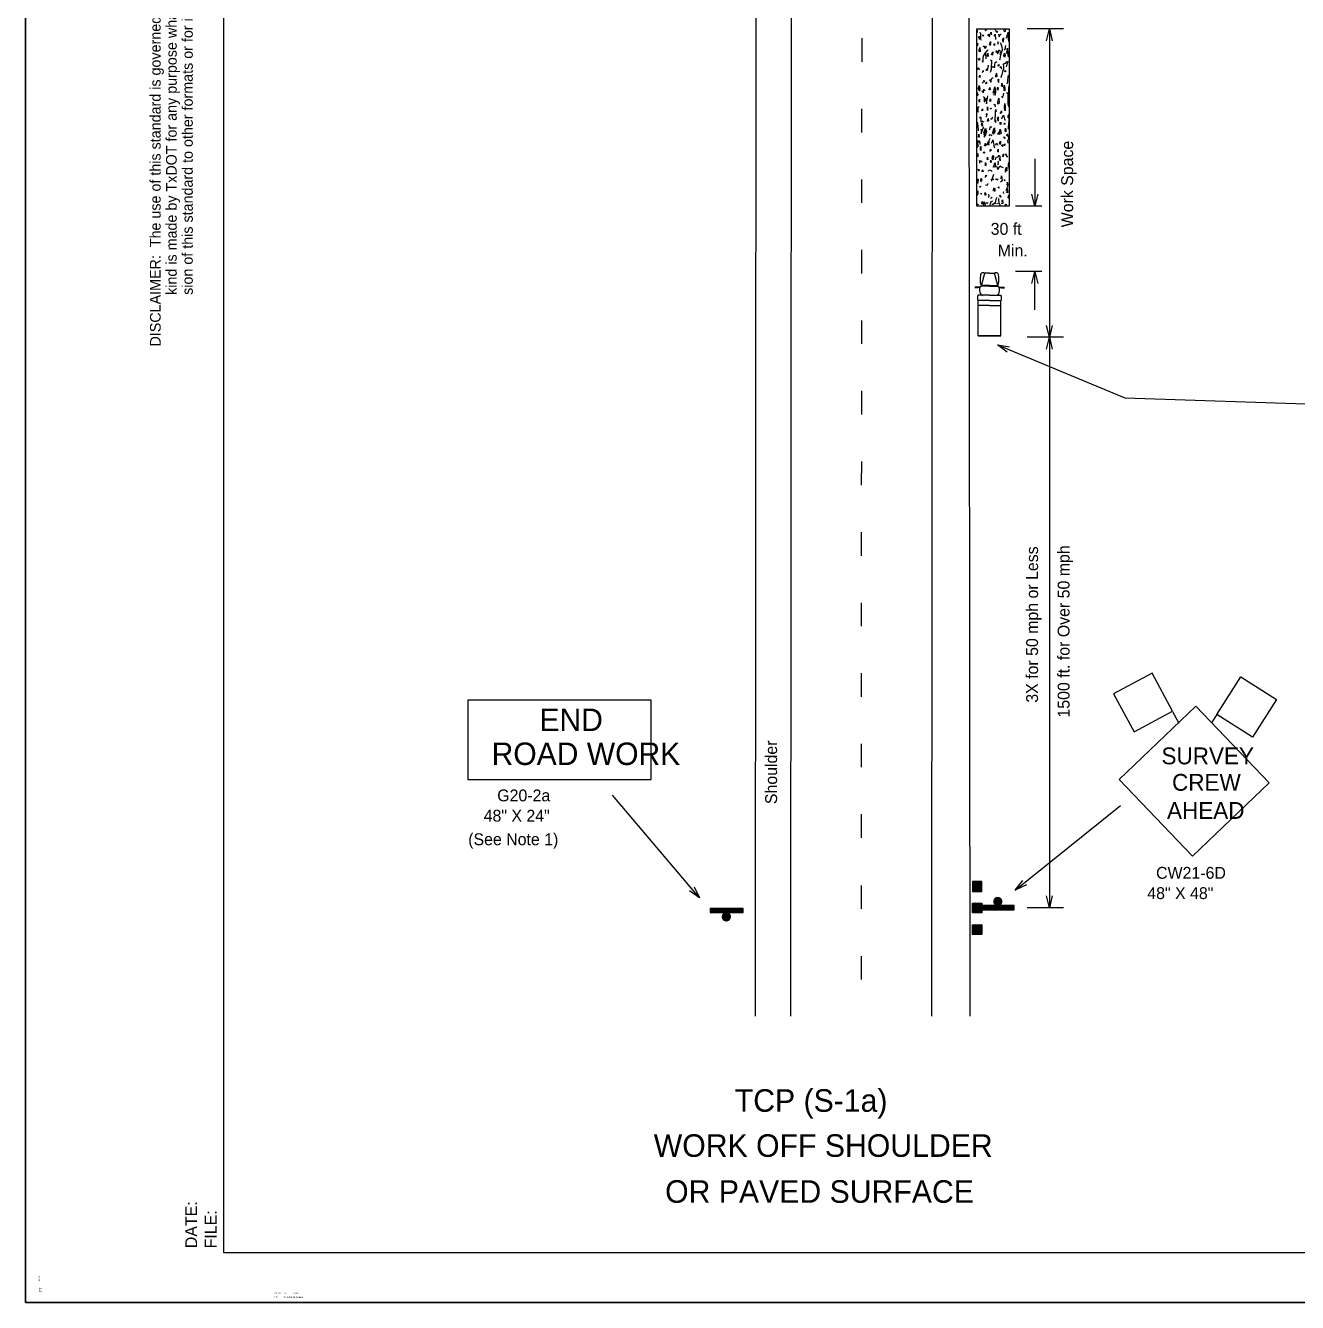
# Model space of a CAD drawing. Extents: x 0 to 29242, y 0 to 23092.
# Drawn here: x 0.17 to 13.01, y 0.15 to 13.05 of the extents above; entities that cross this region are included whole.
import ezdxf

# ---------------------------------------------------------------- set-up
doc = ezdxf.new("R2010")
doc.units = 0
for name, color, linetype in [('D_BATCH_PLOT', 7, 'Continuous'), ('D_SHEET_NUM_CODE', 7, 'Continuous'), ('D_SHEET_TXT_SUB_CODE', 7, 'Continuous'), ('Level 1', 7, 'Continuous')]:
    doc.layers.add(name, color=color, linetype=linetype)

msp = doc.modelspace()

# ---------------------------------------------------------------- linework, layer by layer
at = {"layer": 'D_BATCH_PLOT'}
msp.add_lwpolyline([(0.168, 0.155), (34.168, 0.155), (34.168, 22.155), (0.168, 22.155)], close=True, dxfattribs=at)
at = {"layer": 'Level 1'}
for p, q in [((0.168, 0.155), (0.168, 22.155)), ((7.537, 3.046), (7.551, 20.502)), ((7.893, 3.046), (7.907, 20.502)), ((9.317, 3.045), (9.332, 20.501)), ((9.703, 3.046), (9.688, 20.502)), ((10.646, 13.016), (10.28, 13.016)), ((10.474, 12.896), (10.504, 13.016)), ((10.504, 13.016), (10.504, 11.225)), ((10.504, 13.016), (10.534, 12.896)), ((10.358, 11.702), (10.358, 11.225)), ((10.429, 11.225), (10.161, 11.225)), ((10.358, 11.225), (10.328, 11.345)), ((10.388, 11.345), (10.358, 11.225)), ((10.504, 11.225), (10.504, 4.141)), ((9.818, 10.425), (9.852, 10.55)), ((9.9, 10.55), (9.852, 10.55)), ((9.9, 10.55), (9.949, 10.55)), ((9.983, 10.425), (9.949, 10.55)), ((10.429, 10.565), (10.161, 10.565)), ((10.328, 10.445), (10.358, 10.565)), ((10.358, 10.179), (10.358, 10.565)), ((10.358, 10.565), (10.388, 10.445)), ((9.806, 10.408), (9.751, 10.408)), ((9.806, 10.404), (9.751, 10.404)), ((9.779, 10.4), (9.751, 10.4)), ((9.9, 10.326), (9.785, 10.326)), ((9.9, 10.425), (9.818, 10.425)), ((9.9, 10.418), (9.818, 10.418)), ((9.9, 10.425), (9.983, 10.425)), ((9.9, 10.418), (9.983, 10.418)), ((9.9, 10.326), (10.015, 10.326)), ((9.995, 10.408), (10.05, 10.408)), ((9.995, 10.404), (10.05, 10.404)), ((10.022, 10.4), (10.05, 10.4)), ((9.785, 9.916), (9.785, 10.272)), ((9.9, 10.272), (9.785, 10.272)), ((9.9, 10.222), (9.785, 10.222)), ((9.9, 10.272), (10.015, 10.272)), ((9.9, 10.222), (10.015, 10.222)), ((10.015, 9.916), (10.015, 10.272)), ((10.504, 9.901), (10.474, 10.021)), ((10.534, 10.021), (10.504, 9.901)), ((10.015, 9.916), (9.785, 9.916)), ((9.785, 9.916), (10.015, 9.916)), ((9.979, 9.824), (11.265, 9.291)), ((10.646, 9.901), (10.28, 9.901)), ((10.474, 9.781), (10.504, 9.901)), ((10.504, 9.901), (10.534, 9.781)), ((11.265, 9.291), (15.145, 9.162)), ((11.746, 6.124), (11.811, 6.003)), ((12.196, 6.092), (12.138, 6.006)), ((6.973, 4.241), (6.092, 5.278)), ((10.16, 4.319), (11.223, 5.174)), ((9.772, 4.355), (9.759, 4.355)), ((10.504, 4.141), (10.474, 4.261)), ((10.504, 4.141), (10.474, 4.261)), ((10.534, 4.261), (10.504, 4.141)), ((10.534, 4.261), (10.504, 4.141)), ((7.412, 4.132), (7.078, 4.132)), ((7.078, 4.132), (7.078, 4.091)), ((7.412, 4.091), (7.412, 4.132)), ((9.772, 4.137), (9.759, 4.137)), ((9.973, 4.163), (9.815, 4.163)), ((9.815, 4.163), (9.815, 4.121)), ((10.149, 4.163), (9.995, 4.163)), ((10.149, 4.121), (10.149, 4.163)), ((10.646, 4.141), (10.28, 4.141)), ((7.078, 4.091), (7.232, 4.091)), ((7.254, 4.091), (7.412, 4.091)), ((9.815, 4.121), (10.149, 4.121)), ((9.772, 3.918), (9.759, 3.919)), ((34.168, 0.155), (0.168, 0.155))]:
    msp.add_line(p, q, dxfattribs=at)
for points in [[(2.168, 21.655), (33.668, 21.655), (33.668, 0.655), (2.168, 0.655)], [(9.771, 11.225), (9.771, 13.016), (10.097, 13.016), (10.097, 11.225)], [(11.36, 5.916), (11.749, 6.126), (11.541, 6.511), (11.152, 6.302)], [(12.554, 5.864), (12.196, 6.092), (12.437, 6.472), (12.796, 6.245)], [(4.632, 6.238), (4.632, 5.435), (6.485, 5.435), (6.485, 6.238)], [(11.95, 4.663), (11.21, 5.437), (11.982, 6.175), (12.722, 5.401)], [(9.821, 4.404), (9.728, 4.404), (9.728, 4.305), (9.821, 4.305)], [(9.821, 4.088), (9.728, 4.088), (9.728, 4.187), (9.821, 4.187)], [(9.821, 3.87), (9.728, 3.87), (9.728, 3.969), (9.821, 3.969)]]:
    msp.add_lwpolyline(points, close=True, dxfattribs=at)
for points in [[(8.613, 12.684), (8.613, 12.921)], [(9.772, 12.987), (9.779, 12.978), (9.78, 12.992), (9.78, 12.998), (9.776, 12.994)], [(9.791, 12.927), (9.796, 12.941), (9.797, 12.907)], [(9.816, 12.901), (9.813, 12.916), (9.811, 12.934), (9.811, 12.967), (9.811, 12.974), (9.798, 12.976)], [(9.825, 12.947), (9.835, 12.956), (9.839, 12.943), (9.829, 12.947)], [(9.857, 13.014), (9.857, 12.998), (9.86, 12.998), (9.861, 13.001), (9.863, 13.007), (9.87, 13.005), (9.872, 13.014)], [(9.882, 12.947), (9.894, 12.961), (9.897, 12.943), (9.9, 12.934), (9.908, 12.963), (9.915, 12.981), (9.917, 12.97), (9.921, 12.954)], [(9.947, 12.943), (9.957, 12.961), (9.961, 12.909)], [(9.957, 13.014), (9.961, 12.994), (9.963, 12.998), (9.969, 12.981), (9.972, 12.987), (9.976, 12.981), (9.984, 12.994)], [(9.993, 12.95), (9.995, 12.963), (9.997, 12.947), (9.999, 12.936), (10.007, 12.956), (10.013, 12.963), (10.016, 12.961)], [(10.032, 12.903), (10.04, 12.927), (10.039, 12.883), (10.033, 12.903)], [(10.045, 13.018), (10.046, 12.998), (10.049, 12.985), (10.053, 12.994), (10.059, 12.992), (10.061, 12.992), (10.064, 13.005)], [(10.07, 12.921), (10.078, 12.947), (10.086, 12.97), (10.088, 12.983), (10.088, 12.914), (10.09, 12.887)], [(9.771, 12.821), (9.772, 12.832), (9.775, 12.845), (9.775, 12.847), (9.777, 12.872), (9.778, 12.865), (9.779, 12.845), (9.783, 12.861), (9.784, 12.872)], [(9.789, 12.801), (9.798, 12.809), (9.802, 12.827), (9.805, 12.783), (9.794, 12.79), (9.789, 12.794)], [(9.823, 12.694), (9.829, 12.689), (9.834, 12.68), (9.837, 12.694), (9.837, 12.727), (9.841, 12.749), (9.846, 12.756), (9.878, 12.796), (9.878, 12.794), (9.888, 12.807)], [(9.837, 12.834), (9.845, 12.843), (9.854, 12.821), (9.864, 12.823), (9.87, 12.843)], [(9.859, 12.747), (9.86, 12.767), (9.864, 12.714)], [(9.876, 12.741), (9.884, 12.769), (9.888, 12.741), (9.884, 12.734), (9.878, 12.743)], [(9.903, 12.863), (9.91, 12.887), (9.911, 12.867), (9.905, 12.849), (9.901, 12.861), (9.9, 12.863)], [(9.92, 12.754), (9.932, 12.783), (9.93, 12.749), (9.923, 12.756)], [(9.945, 12.856), (9.949, 12.867), (9.95, 12.849), (9.944, 12.854), (9.944, 12.856)], [(9.967, 12.776), (9.971, 12.796), (9.977, 12.774), (9.979, 12.767), (9.985, 12.767), (9.991, 12.783), (9.993, 12.801), (10.003, 12.801), (10.006, 12.769), (10.005, 12.756)], [(9.983, 12.881), (9.987, 12.861), (9.989, 12.883), (9.987, 12.889)], [(10.003, 12.703), (10.007, 12.714), (10.01, 12.734), (10.018, 12.767), (10.026, 12.783), (10.032, 12.803), (10.027, 12.83), (10.016, 12.863), (10.01, 12.874)], [(10.044, 12.743), (10.049, 12.763), (10.054, 12.769), (10.059, 12.743), (10.049, 12.729), (10.046, 12.736)], [(10.052, 12.801), (10.061, 12.816), (10.063, 12.834), (10.065, 12.849)], [(10.077, 12.803), (10.082, 12.821), (10.082, 12.769), (10.078, 12.763), (10.076, 12.787), (10.078, 12.796)], [(10.098, 12.792), (10.087, 12.778), (10.086, 12.747), (10.091, 12.732), (10.096, 12.758)], [(9.79, 12.714), (9.798, 12.721), (9.8, 12.701), (9.791, 12.701), (9.789, 12.714)], [(9.866, 12.594), (9.874, 12.614), (9.88, 12.596), (9.884, 12.616), (9.886, 12.627), (9.89, 12.65)], [(9.906, 12.703), (9.919, 12.696), (9.919, 12.669), (9.916, 12.647), (9.916, 12.607), (9.912, 12.594), (9.907, 12.576)], [(9.93, 12.627), (9.939, 12.64), (9.942, 12.629), (9.955, 12.629), (9.954, 12.64), (9.952, 12.656), (9.958, 12.676), (9.975, 12.687)], [(9.987, 12.64), (9.991, 12.656), (9.997, 12.654), (9.993, 12.64), (9.989, 12.647)], [(10.015, 12.529), (10.017, 12.529), (10.026, 12.549), (10.027, 12.556), (10.037, 12.596), (10.044, 12.607), (10.046, 12.629), (10.04, 12.663), (10.052, 12.667), (10.067, 12.676), (10.076, 12.689)], [(10.05, 12.741), (10.045, 12.749), (10.048, 12.763), (10.054, 12.761), (10.058, 12.747), (10.049, 12.743)], [(10.07, 12.634), (10.076, 12.647), (10.08, 12.669), (10.088, 12.689)], [(9.783, 12.607), (9.785, 12.623), (9.789, 12.621), (9.796, 12.603)], [(9.797, 12.527), (9.802, 12.547), (9.805, 12.529), (9.799, 12.529), (9.797, 12.529)], [(9.828, 12.576), (9.835, 12.596), (9.836, 12.581), (9.828, 12.581)], [(9.902, 12.494), (9.905, 12.503), (9.908, 12.494), (9.912, 12.476), (9.917, 12.489), (9.921, 12.507), (9.926, 12.52), (9.937, 12.523)], [(9.969, 12.556), (9.971, 12.569), (9.975, 12.536), (9.964, 12.527), (9.965, 12.547), (9.971, 12.561)], [(9.981, 12.494), (9.983, 12.489), (9.993, 12.474), (9.995, 12.494), (9.995, 12.509), (9.991, 12.5), (9.985, 12.5), (9.979, 12.503)], [(10.009, 12.623), (10.014, 12.636), (10.022, 12.609)], [(10.052, 12.583), (10.06, 12.596), (10.063, 12.581), (10.054, 12.583)], [(10.074, 12.467), (10.078, 12.463), (10.084, 12.483), (10.084, 12.5), (10.088, 12.527), (10.09, 12.547)], [(9.772, 12.38), (9.776, 12.367), (9.778, 12.352), (9.781, 12.36), (9.782, 12.354), (9.78, 12.338), (9.776, 12.352), (9.773, 12.354), (9.772, 12.345)], [(9.789, 12.423), (9.796, 12.443), (9.801, 12.416), (9.8, 12.387), (9.787, 12.416)], [(9.79, 12.414), (9.795, 12.423), (9.797, 12.407), (9.795, 12.414), (9.791, 12.416)], [(9.826, 12.469), (9.837, 12.476), (9.84, 12.483), (9.841, 12.487), (9.843, 12.496), (9.845, 12.494), (9.846, 12.476)], [(9.827, 12.383), (9.828, 12.394), (9.831, 12.389), (9.835, 12.374), (9.836, 12.369), (9.844, 12.407), (9.849, 12.389)], [(9.862, 12.463), (9.87, 12.48), (9.87, 12.463), (9.866, 12.456), (9.864, 12.467)], [(9.898, 12.401), (9.903, 12.423), (9.905, 12.401), (9.898, 12.403)], [(9.938, 12.367), (9.942, 12.389), (9.952, 12.429), (9.959, 12.387), (9.956, 12.347), (9.938, 12.349)], [(9.947, 12.374), (9.949, 12.389), (9.95, 12.394), (9.953, 12.383), (9.952, 12.363), (9.941, 12.367), (9.947, 12.38)], [(9.977, 12.403), (9.985, 12.427), (9.989, 12.407), (9.981, 12.394)], [(10.023, 12.454), (10.026, 12.469), (10.027, 12.456), (10.027, 12.429), (10.022, 12.447)], [(10.045, 12.414), (10.049, 12.447), (10.054, 12.416), (10.056, 12.389), (10.044, 12.407)], [(10.098, 12.412), (10.095, 12.434), (10.092, 12.418), (10.09, 12.398), (10.09, 12.374), (10.091, 12.345), (10.092, 12.307)], [(9.794, 12.287), (9.798, 12.307), (9.798, 12.274), (9.793, 12.294)], [(9.835, 12.327), (9.84, 12.329), (9.847, 12.327), (9.849, 12.316), (9.845, 12.309), (9.845, 12.283), (9.852, 12.276), (9.857, 12.296), (9.868, 12.32)], [(9.866, 12.3), (9.868, 12.26), (9.884, 12.34)], [(9.903, 12.287), (9.909, 12.309), (9.911, 12.283), (9.902, 12.287)], [(9.946, 12.247), (9.954, 12.254), (9.957, 12.227)], [(9.985, 12.276), (9.995, 12.316), (9.999, 12.267), (9.985, 12.256), (9.985, 12.283)], [(10.023, 12.329), (10.026, 12.334), (10.032, 12.32), (10.034, 12.334), (10.04, 12.347), (10.045, 12.367)], [(10.051, 12.227), (10.053, 12.263), (10.057, 12.229), (10.058, 12.189), (10.05, 12.209), (10.056, 12.236)], [(10.076, 12.363), (10.082, 12.374), (10.084, 12.349), (10.084, 12.32), (10.084, 12.294), (10.086, 12.26), (10.09, 12.229)], [(8.612, 11.971), (8.612, 12.209)], [(9.779, 12.187), (9.781, 12.18), (9.783, 12.174), (9.787, 12.183), (9.787, 12.209), (9.787, 12.227), (9.793, 12.227), (9.794, 12.229)], [(9.803, 12.114), (9.807, 12.127), (9.813, 12.116), (9.813, 12.103), (9.814, 12.103), (9.814, 12.089), (9.813, 12.076), (9.821, 12.08), (9.826, 12.087), (9.831, 12.08), (9.843, 12.076)], [(9.824, 12.187), (9.828, 12.209), (9.83, 12.187), (9.825, 12.194)], [(9.862, 12.136), (9.868, 12.127), (9.872, 12.134), (9.876, 12.154), (9.874, 12.16), (9.864, 12.143)], [(9.878, 12.196), (9.88, 12.229), (9.884, 12.196), (9.872, 12.194)], [(9.909, 12.207), (9.913, 12.22), (9.916, 12.207), (9.907, 12.209)], [(9.909, 12.107), (9.921, 12.107), (9.927, 12.107), (9.929, 12.123), (9.934, 12.12)], [(9.956, 12.08), (9.963, 12.069), (9.964, 12.094), (9.96, 12.094), (9.957, 12.076), (9.959, 12.183), (9.965, 12.203), (9.967, 12.18), (9.96, 12.183)], [(9.981, 12.107), (9.987, 12.127), (9.989, 12.083), (9.983, 12.107)], [(10.009, 12.16), (10.015, 12.169), (10.021, 12.187), (10.021, 12.167), (10.012, 12.16), (10.008, 12.169)], [(10.025, 12.107), (10.03, 12.129), (10.033, 12.136), (10.04, 12.143), (10.048, 12.12), (10.051, 12.109), (10.056, 12.096), (10.062, 12.096)], [(10.098, 12.156), (10.086, 12.136), (10.084, 12.116), (10.088, 12.12), (10.096, 12.134), (10.094, 12.114), (10.094, 12.094), (10.09, 12.049), (10.088, 12.027), (10.09, 12.014), (10.092, 12.003), (10.094, 12.04), (10.094, 12.056)], [(9.773, 12.076), (9.779, 12.063), (9.783, 12.029), (9.787, 12), (9.785, 11.987)], [(9.812, 12.003), (9.816, 11.983), (9.815, 11.96), (9.815, 11.956), (9.824, 11.976), (9.831, 12.007), (9.842, 12.023)], [(9.819, 12.049), (9.825, 12.067), (9.828, 12.029), (9.819, 12.049)], [(9.844, 11.967), (9.853, 11.996), (9.86, 12.014), (9.868, 11.98), (9.858, 11.947), (9.841, 11.922)], [(9.844, 11.954), (9.85, 11.967), (9.857, 11.994), (9.86, 11.987), (9.862, 11.976), (9.862, 11.969), (9.851, 11.956), (9.848, 11.949), (9.843, 11.942)], [(9.881, 12.08), (9.887, 12.111), (9.89, 12.085), (9.885, 12.087)], [(9.895, 12.003), (9.902, 11.996), (9.907, 12.027), (9.917, 12.027), (9.924, 12.027)], [(9.944, 11.996), (9.949, 12.016), (9.952, 11.976), (9.937, 11.954), (9.934, 11.967), (9.945, 12.009)], [(9.94, 11.974), (9.943, 11.989), (9.944, 11.994), (9.945, 11.994), (9.946, 11.983), (9.946, 11.98), (9.943, 11.983)], [(10.004, 11.98), (10.009, 12.003), (10.014, 11.976), (10.017, 11.96), (9.993, 11.949), (9.985, 11.954), (10, 11.976)], [(10.007, 12.06), (10.013, 12.074), (10.014, 12.049), (10.006, 12.054), (10.009, 12.074)], [(10.049, 12.049), (10.052, 12.067), (10.059, 12.054)], [(10.059, 11.989), (10.063, 12.014), (10.064, 11.996), (10.065, 11.976), (10.053, 11.987)], [(9.771, 11.827), (9.776, 11.818), (9.778, 11.858), (9.785, 11.827), (9.783, 11.851), (9.78, 11.887), (9.773, 11.854), (9.772, 11.838)], [(9.789, 11.927), (9.793, 11.954), (9.795, 11.929), (9.789, 11.92)], [(9.791, 11.867), (9.797, 11.887), (9.803, 11.869), (9.803, 11.849)], [(9.88, 11.845), (9.886, 11.88), (9.891, 11.858), (9.892, 11.84), (9.897, 11.874), (9.898, 11.891), (9.907, 11.911)], [(9.897, 11.936), (9.906, 11.949), (9.916, 11.947), (9.92, 11.936)], [(9.919, 11.862), (9.929, 11.882), (9.934, 11.896), (9.938, 11.874), (9.942, 11.849), (9.945, 11.834), (9.951, 11.814)], [(9.997, 11.956), (10.001, 11.969), (10.006, 11.976), (10.007, 11.976), (10.01, 11.974)], [(10.004, 11.867), (10.012, 11.882), (10.011, 11.86), (10.008, 11.847), (10.001, 11.862), (10.003, 11.874)], [(10.043, 11.914), (10.05, 11.927), (10.053, 11.909), (10.047, 11.916)], [(10.074, 11.936), (10.082, 11.956), (10.086, 11.929), (10.09, 11.927), (10.09, 11.896), (10.082, 11.889), (10.086, 11.86)], [(9.777, 11.734), (9.781, 11.756), (9.783, 11.722), (9.777, 11.734)], [(9.81, 11.789), (9.811, 11.8), (9.812, 11.794), (9.815, 11.789), (9.817, 11.827), (9.807, 11.82), (9.806, 11.816), (9.806, 11.8), (9.806, 11.796)], [(9.838, 11.76), (9.841, 11.774), (9.853, 11.762)], [(9.85, 11.834), (9.858, 11.862), (9.862, 11.847), (9.862, 11.834), (9.855, 11.834)], [(9.905, 11.776), (9.911, 11.802), (9.915, 11.783), (9.907, 11.787)], [(9.928, 11.709), (9.932, 11.736), (9.939, 11.734), (9.941, 11.713), (9.932, 11.689), (9.93, 11.7), (9.928, 11.709)], [(9.961, 11.693), (9.968, 11.72), (9.987, 11.722), (9.997, 11.74), (10.005, 11.722), (10.01, 11.72)], [(9.964, 11.842), (9.969, 11.86), (9.977, 11.854), (9.981, 11.84)], [(9.984, 11.78), (9.988, 11.8), (9.986, 11.771), (9.984, 11.778), (9.984, 11.78)], [(10.018, 11.84), (10.022, 11.842), (10.028, 11.834), (10.031, 11.829), (10.034, 11.842), (10.036, 11.849), (10.042, 11.842), (10.046, 11.836), (10.052, 11.84), (10.055, 11.854), (10.056, 11.849), (10.058, 11.842)], [(10.036, 11.731), (10.041, 11.754), (10.038, 11.725), (10.032, 11.731)], [(10.06, 11.74), (10.065, 11.754), (10.068, 11.747), (10.07, 11.734), (10.076, 11.72), (10.084, 11.729)], [(9.796, 11.687), (9.8, 11.673), (9.803, 11.66), (9.807, 11.68), (9.81, 11.689), (9.817, 11.676), (9.826, 11.673)], [(9.859, 11.633), (9.86, 11.665), (9.864, 11.651), (9.866, 11.638), (9.859, 11.638)], [(9.876, 11.7), (9.88, 11.72), (9.882, 11.693), (9.874, 11.702)], [(9.909, 11.673), (9.914, 11.689), (9.918, 11.667), (9.909, 11.669)], [(9.933, 11.709), (9.935, 11.72), (9.935, 11.713), (9.935, 11.707), (9.931, 11.709)], [(9.937, 11.62), (9.943, 11.633), (9.945, 11.629), (9.952, 11.647), (9.951, 11.662), (9.957, 11.654), (9.959, 11.633), (9.956, 11.62), (9.946, 11.622)], [(9.969, 11.629), (9.977, 11.614), (9.985, 11.596), (9.997, 11.616), (10.005, 11.633), (10.022, 11.622), (10.038, 11.616)], [(9.981, 11.656), (9.987, 11.642), (9.991, 11.673), (9.989, 11.676), (9.981, 11.673)], [(10.001, 11.702), (10.004, 11.714), (10.008, 11.682), (10.008, 11.687), (10.002, 11.7)], [(10.059, 11.587), (10.063, 11.569), (10.068, 11.587), (10.07, 11.602), (10.074, 11.582), (10.076, 11.582), (10.078, 11.614), (10.068, 11.616), (10.06, 11.602), (10.059, 11.589)], [(10.062, 11.587), (10.069, 11.602), (10.076, 11.607)], [(10.097, 11.658), (10.094, 11.667), (10.088, 11.654), (10.087, 11.625), (10.088, 11.618), (10.091, 11.625), (10.094, 11.611), (10.096, 11.6)], [(8.612, 11.259), (8.612, 11.496)], [(9.775, 11.48), (9.783, 11.5), (9.785, 11.487), (9.779, 11.453), (9.777, 11.467)], [(9.785, 11.593), (9.79, 11.602), (9.797, 11.582), (9.787, 11.596)], [(9.827, 11.482), (9.82, 11.502), (9.814, 11.502), (9.81, 11.493), (9.809, 11.482), (9.817, 11.474), (9.82, 11.476)], [(9.83, 11.593), (9.835, 11.576), (9.824, 11.576), (9.834, 11.596)], [(9.858, 11.516), (9.864, 11.54), (9.868, 11.527), (9.858, 11.522)], [(9.89, 11.58), (9.896, 11.593), (9.905, 11.589), (9.918, 11.587), (9.927, 11.576)], [(9.913, 11.5), (9.916, 11.496), (9.919, 11.48), (9.925, 11.48), (9.931, 11.509), (9.942, 11.547)], [(9.926, 11.5), (9.935, 11.496), (9.943, 11.502)], [(9.965, 11.493), (9.971, 11.5), (9.981, 11.493), (9.983, 11.487), (9.985, 11.5)], [(10.016, 11.5), (10.022, 11.533), (10.028, 11.482), (10.011, 11.469)], [(10.051, 11.487), (10.052, 11.496), (10.055, 11.48), (10.048, 11.489)], [(9.775, 11.356), (9.775, 11.336), (9.785, 11.349), (9.785, 11.38), (9.777, 11.369)], [(9.8, 11.416), (9.808, 11.429), (9.81, 11.42), (9.8, 11.413)], [(9.81, 11.349), (9.816, 11.356), (9.82, 11.349), (9.822, 11.349)], [(9.852, 11.349), (9.857, 11.362), (9.862, 11.347), (9.859, 11.333), (9.854, 11.349), (9.855, 11.356)], [(9.86, 11.44), (9.864, 11.44), (9.872, 11.436), (9.882, 11.44), (9.888, 11.453)], [(9.937, 11.382), (9.944, 11.4), (9.951, 11.409), (9.953, 11.4), (9.954, 11.376), (9.944, 11.376)], [(9.944, 11.387), (9.948, 11.4), (9.951, 11.393), (9.945, 11.389)], [(9.985, 11.409), (9.993, 11.42), (9.995, 11.407), (9.987, 11.413)], [(10.044, 11.353), (10.04, 11.367), (10.044, 11.373)], [(10.069, 11.382), (10.078, 11.409), (10.08, 11.376), (10.08, 11.36), (10.069, 11.369)], [(10.07, 11.447), (10.08, 11.434), (10.082, 11.416), (10.088, 11.449), (10.086, 11.462), (10.078, 11.462), (10.076, 11.46), (10.072, 11.453)], [(10.078, 11.382), (10.075, 11.389), (10.075, 11.382)], [(9.775, 11.247), (9.783, 11.247), (9.787, 11.242), (9.789, 11.24)], [(9.821, 11.249), (9.825, 11.273), (9.833, 11.247), (9.824, 11.249)], [(9.839, 11.231), (9.842, 11.24), (9.844, 11.265), (9.847, 11.273), (9.853, 11.26), (9.852, 11.253), (9.852, 11.247), (9.857, 11.244), (9.855, 11.233)], [(9.868, 11.253), (9.876, 11.262), (9.882, 11.253)], [(9.886, 11.32), (9.894, 11.32), (9.895, 11.327), (9.895, 11.336), (9.89, 11.34), (9.888, 11.336)], [(9.903, 11.227), (9.909, 11.251), (9.913, 11.258), (9.911, 11.26), (9.921, 11.273), (9.934, 11.28)], [(9.914, 11.302), (9.92, 11.316), (9.927, 11.309)], [(9.925, 11.247), (9.94, 11.247), (9.946, 11.26), (9.956, 11.249), (9.961, 11.26), (9.968, 11.296), (9.977, 11.316)], [(9.975, 11.253), (9.979, 11.256), (9.983, 11.249)], [(10.008, 11.231), (10.006, 11.24), (10.002, 11.247), (9.997, 11.265), (9.995, 11.287), (9.995, 11.304)], [(10.002, 11.329), (10.009, 11.336), (10.013, 11.316), (10.003, 11.329)], [(10.025, 11.273), (10.032, 11.289), (10.035, 11.253), (10.019, 11.253)], [(10.056, 11.24), (10.061, 11.247), (10.068, 11.236), (10.076, 11.249)], [(10.098, 11.333), (10.088, 11.329), (10.086, 11.313), (10.092, 11.309), (10.092, 11.32)], [(8.611, 10.546), (8.611, 10.784)], [(8.61, 9.834), (8.611, 10.071)], [(10.078, 9.751), (9.979, 9.824), (10.101, 9.806)], [(8.61, 9.121), (8.61, 9.359)], [(8.609, 8.409), (8.61, 8.646)], [(8.609, 7.696), (8.609, 7.934)], [(8.608, 6.984), (8.608, 7.221)], [(8.608, 6.271), (8.608, 6.509)], [(8.607, 5.559), (8.607, 5.796)], [(8.606, 4.846), (8.607, 5.084)], [(9.818, 4.404), (9.728, 4.352)], [(9.799, 4.404), (9.728, 4.363)], [(9.78, 4.404), (9.728, 4.374)], [(9.761, 4.404), (9.728, 4.385)], [(9.742, 4.404), (9.728, 4.396)], [(9.82, 4.394), (9.728, 4.341)], [(10.273, 4.371), (10.16, 4.319), (10.235, 4.417)], [(6.918, 4.352), (6.973, 4.241), (6.872, 4.313)], [(8.606, 4.128), (8.606, 4.366)], [(9.821, 4.383), (9.728, 4.33)], [(9.821, 4.373), (9.728, 4.319)], [(9.82, 4.362), (9.728, 4.308)], [(9.82, 4.351), (9.741, 4.305)], [(9.821, 4.34), (9.76, 4.305)], [(9.821, 4.329), (9.779, 4.305)], [(9.82, 4.318), (9.798, 4.305)], [(9.82, 4.307), (9.817, 4.305)], [(7.078, 4.131), (7.148, 4.091)], [(7.091, 4.132), (7.163, 4.091)], [(7.106, 4.132), (7.178, 4.091)], [(7.121, 4.132), (7.193, 4.091)], [(7.136, 4.132), (7.208, 4.091)], [(7.151, 4.132), (7.223, 4.091)], [(7.166, 4.132), (7.282, 4.065)], [(7.181, 4.132), (7.274, 4.079)], [(7.196, 4.132), (7.268, 4.091)], [(7.211, 4.132), (7.283, 4.091)], [(7.226, 4.132), (7.298, 4.091)], [(7.241, 4.132), (7.313, 4.091)], [(7.256, 4.132), (7.328, 4.091)], [(7.271, 4.132), (7.343, 4.091)], [(7.285, 4.132), (7.358, 4.091)], [(7.3, 4.132), (7.373, 4.091)], [(7.315, 4.132), (7.388, 4.091)], [(7.33, 4.132), (7.403, 4.091)], [(7.345, 4.132), (7.412, 4.094)], [(7.36, 4.132), (7.412, 4.103)], [(7.375, 4.132), (7.412, 4.111)], [(7.39, 4.132), (7.412, 4.12)], [(7.405, 4.132), (7.412, 4.129)], [(9.82, 4.13), (9.728, 4.184)], [(9.821, 4.119), (9.728, 4.173)], [(9.821, 4.108), (9.728, 4.162)], [(9.82, 4.097), (9.728, 4.151)], [(9.818, 4.088), (9.728, 4.14)], [(9.799, 4.088), (9.728, 4.129)], [(9.82, 4.141), (9.741, 4.187)], [(9.821, 4.152), (9.76, 4.187)], [(9.821, 4.163), (9.779, 4.187)], [(9.82, 4.174), (9.798, 4.187)], [(9.882, 4.121), (9.815, 4.16)], [(9.867, 4.121), (9.815, 4.151)], [(9.852, 4.121), (9.815, 4.142)], [(9.837, 4.121), (9.815, 4.134)], [(9.82, 4.185), (9.817, 4.187)], [(9.897, 4.121), (9.824, 4.163)], [(9.912, 4.121), (9.839, 4.163)], [(9.927, 4.121), (9.854, 4.163)], [(9.942, 4.121), (9.869, 4.163)], [(9.956, 4.121), (9.884, 4.163)], [(9.971, 4.121), (9.899, 4.163)], [(9.986, 4.121), (9.914, 4.163)], [(10.001, 4.121), (9.929, 4.163)], [(10.008, 4.169), (9.942, 4.207)], [(10, 4.165), (9.942, 4.199)], [(10.014, 4.175), (9.944, 4.215)], [(10.016, 4.121), (9.944, 4.163)], [(10.061, 4.121), (9.945, 4.189)], [(10.019, 4.181), (9.947, 4.222)], [(10.022, 4.187), (9.951, 4.229)], [(10.046, 4.121), (9.953, 4.175)], [(10.024, 4.194), (9.956, 4.234)], [(10.031, 4.121), (9.959, 4.163)], [(10.025, 4.203), (9.962, 4.239)], [(10.025, 4.212), (9.97, 4.243)], [(10.021, 4.222), (9.982, 4.245)], [(10.076, 4.121), (10.004, 4.163)], [(10.091, 4.121), (10.019, 4.163)], [(10.106, 4.121), (10.034, 4.163)], [(10.121, 4.121), (10.049, 4.163)], [(10.136, 4.121), (10.064, 4.163)], [(10.149, 4.123), (10.079, 4.163)], [(10.149, 4.131), (10.094, 4.163)], [(10.149, 4.14), (10.109, 4.163)], [(10.149, 4.148), (10.124, 4.163)], [(10.149, 4.157), (10.139, 4.163)], [(7.078, 4.123), (7.133, 4.091)], [(7.078, 4.114), (7.118, 4.091)], [(7.078, 4.105), (7.103, 4.091)], [(7.078, 4.097), (7.088, 4.091)], [(7.202, 4.051), (7.265, 4.015)], [(7.202, 4.042), (7.257, 4.011)], [(7.203, 4.059), (7.271, 4.02)], [(7.205, 4.067), (7.276, 4.025)], [(7.206, 4.031), (7.245, 4.009)], [(7.208, 4.073), (7.28, 4.032)], [(7.213, 4.079), (7.283, 4.039)], [(7.219, 4.084), (7.285, 4.047)], [(7.227, 4.089), (7.285, 4.055)], [(9.78, 4.088), (9.728, 4.118)], [(9.761, 4.088), (9.728, 4.107)], [(9.742, 4.088), (9.728, 4.096)], [(9.822, 4.121), (9.815, 4.125)], [(9.82, 3.912), (9.728, 3.966)], [(9.821, 3.901), (9.728, 3.955)], [(9.821, 3.89), (9.728, 3.944)], [(9.82, 3.879), (9.728, 3.933)], [(9.818, 3.87), (9.728, 3.922)], [(9.799, 3.87), (9.728, 3.911)], [(9.78, 3.87), (9.728, 3.9)], [(9.761, 3.87), (9.728, 3.889)], [(9.742, 3.87), (9.728, 3.878)], [(9.82, 3.923), (9.741, 3.969)], [(9.821, 3.934), (9.76, 3.969)], [(9.821, 3.945), (9.779, 3.969)], [(9.82, 3.956), (9.798, 3.969)], [(9.82, 3.967), (9.817, 3.969)], [(8.606, 3.416), (8.606, 3.653)]]:
    msp.add_lwpolyline(points, dxfattribs=at)
for centre, radius, start, end in [((9.835, 10.519), 0.0345, 61.8801, 118.1199), ((9.965, 10.519), 0.0345, 61.8801, 118.1199), ((9.984, 4.203), 0.0417, 285.2226, 255.4949), ((7.243, 4.05), 0.0417, 105.2226, 75.4949)]:
    msp.add_arc(centre, radius, start, end, dxfattribs=at)
for centre, major_axis, ratio, start_param, end_param in [((9.818, 10.487), (0.0007, 0.0622), 0.2034, 0, 3.141593), ((9.982, 10.487), (-0.0007, 0.0622), 0.2034, 3.141593, 6.283185), ((9.786, 10.299), (0, 0.0272), 0.269913, 0, 3.141593), ((9.823, 10.372), (-0.0057, 0.0456), 0.503092, 0, 3.141593), ((9.977, 10.372), (0.0057, 0.0456), 0.503092, 3.141593, 6.283185), ((10.015, 10.299), (0, 0.0272), 0.269913, 3.141593, 6.283185)]:
    msp.add_ellipse(centre, major_axis=major_axis, ratio=ratio, start_param=start_param, end_param=end_param, dxfattribs=at)

# ---------------------------------------------------------------- texts
at = {"layer": 'D_SHEET_NUM_CODE'}
msp.add_text('$TCP(S-1)-08A$', height=0.015, dxfattribs=at).set_placement((2.814, 0.2))
at = {"layer": 'D_SHEET_TXT_SUB_CODE'}
for s, p in [('$TIME$', (0.311, 0.369)), ('$DATE$', (0.312, 0.259)), ('$FILE$', (0.328, 0.258))]:
    msp.add_text(s, height=0.01, rotation=90, dxfattribs=at).set_placement(p)
for s, p in [('$DST$', (2.673, 0.202)), ('$C$', (2.683, 0.243)), ('$S$', (2.719, 0.243)), ('$CTY$', (2.773, 0.202)), ('$J$', (2.78, 0.243)), ('$HWY$', (2.875, 0.243))]:
    msp.add_text(s, height=0.01, dxfattribs=at).set_placement(p)
at = {"layer": 'Level 1'}
for s, height, rotation, p in [('DISCLAIMER:  The use of this standard is governed by the "Texas Engineering Practice Act". No warranty of any ', 0.108, 90, (1.532, 9.808)), ('             kind is made by TxDOT for any purpose whatsoever. TxDOT assumes no responsibility for the conver-', 0.108, 90, (1.694, 9.808)), ('             sion of this standard to other formats or for incorrect results or damages resulting from its use.', 0.108, 90, (1.856, 9.808)), ('Work Space', 0.12, 90, (10.744, 11.012)), ('3X for 50 mph or Less', 0.12, 90, (10.39, 6.211)), ('1500 ft. for Over 50 mph', 0.12, 90, (10.708, 6.061)), ('END', 0.2269, 0, (5.356, 5.925)), ('ROAD WORK', 0.2269, 0, (4.873, 5.582)), ('Shoulder', 0.12, 90, (7.755, 5.187)), ('DATE:', 0.12, 90, (1.9, 0.703)), ('FILE:', 0.12, 90, (2.097, 0.701))]:
    msp.add_text(s, height=height, rotation=rotation, dxfattribs=at).set_placement(p)
for s, height, p in [('30 ft', 0.12, (9.912, 10.936)), ('Min.', 0.12, (9.983, 10.718)), ('SURVEY', 0.1698, (11.636, 5.589)), ('CREW', 0.1698, (11.743, 5.322)), ('G20-2a', 0.12, (4.93, 5.215)), ('AHEAD', 0.1698, (11.692, 5.038)), ('48" X 24"', 0.12, (4.793, 5.01)), ('(See Note 1)', 0.12, (4.637, 4.772)), ('CW21-6D', 0.12, (11.582, 4.433)), ('48" X 48"', 0.12, (11.493, 4.228)), ('TCP (S-1a)', 0.228, (7.328, 2.08)), ('WORK OFF SHOULDER', 0.228, (6.51, 1.625)), ('OR PAVED SURFACE', 0.228, (6.625, 1.161))]:
    msp.add_text(s, height=height, dxfattribs=at).set_placement(p)

doc.saveas('drawing.dxf')
